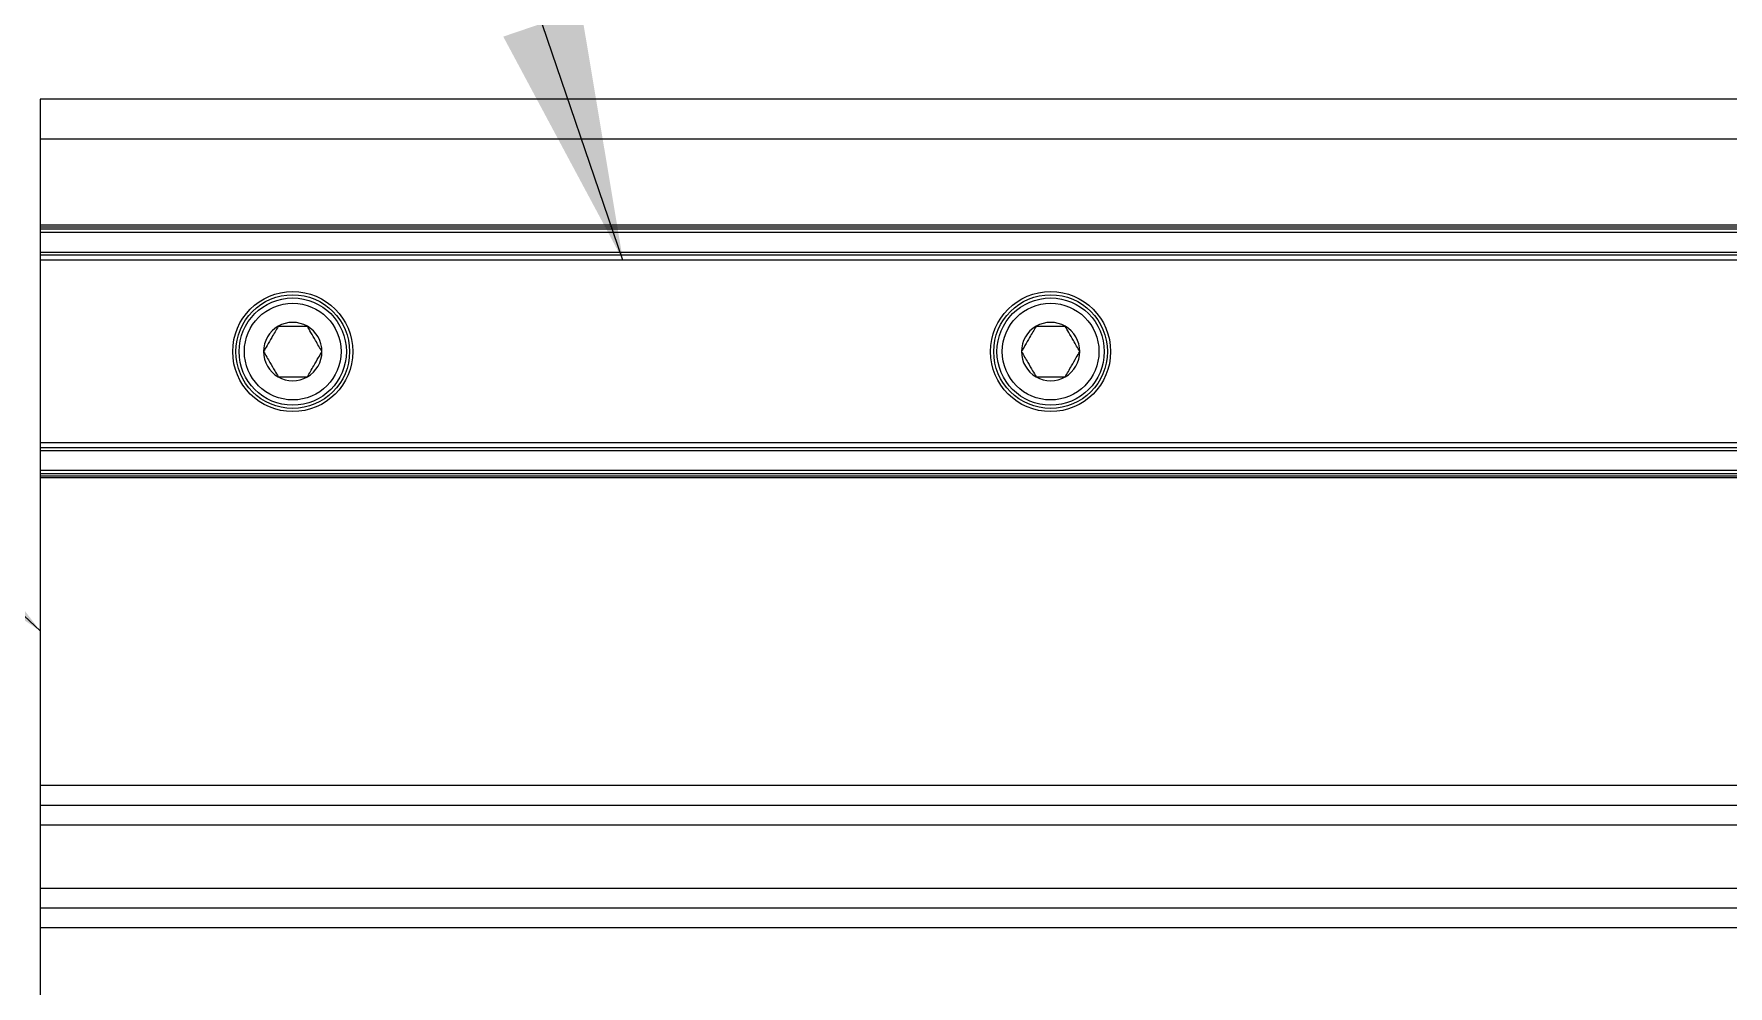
# Model space of a CAD drawing. Header units: millimetres. Extents: x 0 to 279, y 0 to 216.
# Drawn here: x 74.22 to 96.57, y 171.55 to 184.11 of the extents above; entities that cross this region are included whole.
import ezdxf

# ---------------------------------------------------------------- set-up
doc = ezdxf.new("R2010")
doc.units = ezdxf.units.MM
doc.layers.add('DIM', color=1, linetype='Continuous')
doc.dimstyles.new('SLDDIMSTYLE0', dxfattribs={"dimtxt": 0.18, "dimasz": 3.302, "dimexe": 0, "dimexo": 0.0625, "dimgap": 0, "dimtad": 0, "dimtih": 1, "dimtoh": 1, "dimdec": 0, "dimrnd": 1e-09, "dimzin": 0, "dimdsep": 46, "dimtxsty": 'Standard', "dimsah": 1, "dimcen": 0.09, "dimadec": 0, "dimazin": 0, "dimtfac": 3.302, "dimtdec": 0, "dimtofl": 0, "dimtmove": 0, "dimatfit": 3, "dimfxl": 0, "dimfrac": 2, "dimtolj": 1, "dimtzin": 0, "dimarcsym": 0})

msp = doc.modelspace()

# ---------------------------------------------------------------- linework, layer by layer
at = {"color": 7, "linetype": 'Continuous', "lineweight": 25}
for p, q in [((118.613, 183.254), (74.299, 183.254)), ((74.299, 183.254), (74.299, 182.726)), ((74.299, 182.726), (74.299, 181.588)), ((118.613, 181.588), (74.299, 181.588)), ((74.299, 181.588), (74.299, 181.563)), ((74.299, 181.563), (74.299, 181.536)), ((118.613, 181.536), (74.299, 181.536)), ((74.299, 181.536), (74.299, 181.491)), ((74.299, 181.491), (74.299, 181.229)), ((118.613, 181.229), (74.299, 181.229)), ((74.299, 181.229), (74.299, 181.193)), ((118.613, 181.193), (74.299, 181.193)), ((74.299, 181.193), (74.299, 181.127)), ((118.613, 181.127), (74.299, 181.127)), ((74.299, 181.127), (74.299, 178.715)), ((118.613, 178.715), (74.299, 178.715)), ((74.299, 178.715), (74.299, 178.649)), ((118.613, 178.649), (74.299, 178.649)), ((74.299, 178.649), (74.299, 178.613)), ((118.613, 178.613), (74.299, 178.613)), ((74.299, 178.613), (74.299, 178.351)), ((74.299, 178.351), (74.299, 178.306)), ((118.613, 178.306), (74.299, 178.306)), ((74.299, 178.306), (74.299, 178.279)), ((74.299, 178.279), (74.299, 178.254)), ((118.613, 178.254), (74.299, 178.254)), ((74.299, 178.254), (74.299, 174.193)), ((74.299, 174.193), (74.299, 173.931)), ((115.404, 173.931), (74.299, 173.931)), ((74.299, 173.931), (74.299, 173.672)), ((74.299, 173.672), (74.299, 172.837)), ((74.299, 172.837), (74.299, 172.578)), ((113.096, 172.578), (74.299, 172.578)), ((74.299, 172.578), (74.299, 172.316)), ((74.299, 172.316), (74.299, 171.254))]:
    msp.add_line(p, q, dxfattribs=at)
at = {"color": 8, "linetype": 'Continuous', "lineweight": 25}
for p, q in [((118.613, 182.726), (74.299, 182.726)), ((118.613, 181.563), (74.299, 181.563)), ((118.613, 181.491), (74.299, 181.491)), ((118.613, 178.351), (74.299, 178.351)), ((118.613, 178.279), (74.299, 178.279)), ((115.404, 174.193), (74.299, 174.193)), ((113.214, 173.672), (74.299, 173.672)), ((113.096, 172.837), (74.299, 172.837)), ((113.096, 172.316), (74.299, 172.316))]:
    msp.add_line(p, q, dxfattribs=at)
at = {"color": 7, "linetype": 'Continuous', "lineweight": 25}
for centre, radius in [((77.632, 179.921), 0.792), ((77.632, 179.921), 0.75), ((87.632, 179.921), 0.792), ((87.632, 179.921), 0.75), ((77.632, 179.921), 0.708), ((77.632, 179.921), 0.638), ((87.632, 179.921), 0.708), ((87.632, 179.921), 0.638)]:
    msp.add_circle(centre, radius, dxfattribs=at)
for centre, start, end in [((77.632, 179.921), 120, 180), ((77.632, 179.921), 60, 120), ((77.632, 179.921), 0, 60), ((87.632, 179.921), 120, 180), ((87.632, 179.921), 60, 120), ((87.632, 179.921), 0, 60), ((77.632, 179.921), 180, 240), ((77.632, 179.921), 300, 0), ((87.632, 179.921), 180, 240), ((87.632, 179.921), 300, 0), ((77.632, 179.921), 240, 300), ((87.632, 179.921), 240, 300)]:
    msp.add_arc(centre, 0.385, start, end, dxfattribs=at)
for points, knots in [([(77.44, 180.254), (77.412, 180.207), (77.365, 180.125), (77.297, 180.006), (77.262, 179.947), (77.247, 179.921)], [0, 0, 0, 0, 0.439122, 0.751371, 1, 1, 1, 1]), ([(77.825, 180.254), (77.803, 180.254), (77.741, 180.254), (77.628, 180.254), (77.518, 180.254), (77.459, 180.254), (77.44, 180.254)], [0, 0, 0, 0, 0.180942, 0.506293, 0.843975, 1, 1, 1, 1]), ([(78.017, 179.921), (77.99, 179.969), (77.942, 180.05), (77.874, 180.169), (77.84, 180.228), (77.825, 180.254)], [0, 0, 0, 0, 0.439122, 0.751371, 1, 1, 1, 1]), ([(87.44, 180.254), (87.412, 180.207), (87.365, 180.125), (87.297, 180.006), (87.262, 179.947), (87.247, 179.921)], [0, 0, 0, 0, 0.439122, 0.751371, 1, 1, 1, 1]), ([(87.825, 180.254), (87.803, 180.254), (87.741, 180.254), (87.628, 180.254), (87.518, 180.254), (87.459, 180.254), (87.44, 180.254)], [0, 0, 0, 0, 0.180942, 0.506293, 0.843975, 1, 1, 1, 1]), ([(88.017, 179.921), (87.99, 179.969), (87.942, 180.05), (87.874, 180.169), (87.84, 180.228), (87.825, 180.254)], [0, 0, 0, 0, 0.439122, 0.751371, 1, 1, 1, 1]), ([(77.247, 179.921), (77.275, 179.873), (77.322, 179.792), (77.391, 179.673), (77.425, 179.614), (77.44, 179.588)], [0, 0, 0, 0, 0.439122, 0.751371, 1, 1, 1, 1]), ([(77.825, 179.588), (77.852, 179.635), (77.899, 179.717), (77.968, 179.836), (78.002, 179.895), (78.017, 179.921)], [0, 0, 0, 0, 0.439122, 0.751371, 1, 1, 1, 1]), ([(87.247, 179.921), (87.275, 179.873), (87.322, 179.792), (87.391, 179.673), (87.425, 179.614), (87.44, 179.588)], [0, 0, 0, 0, 0.439122, 0.751371, 1, 1, 1, 1]), ([(87.825, 179.588), (87.852, 179.635), (87.899, 179.717), (87.968, 179.836), (88.002, 179.895), (88.017, 179.921)], [0, 0, 0, 0, 0.439122, 0.751371, 1, 1, 1, 1]), ([(77.44, 179.588), (77.459, 179.588), (77.518, 179.588), (77.628, 179.588), (77.741, 179.588), (77.803, 179.588), (77.825, 179.588)], [0, 0, 0, 0, 0.156025, 0.493707, 0.819058, 1, 1, 1, 1]), ([(87.44, 179.588), (87.459, 179.588), (87.518, 179.588), (87.628, 179.588), (87.741, 179.588), (87.803, 179.588), (87.825, 179.588)], [0, 0, 0, 0, 0.156025, 0.493707, 0.819058, 1, 1, 1, 1])]:
    msp.add_open_spline(points, degree=3, knots=knots, dxfattribs=at)

# ---------------------------------------------------------------- leaders
at = {"layer": 'DIM'}
for points in [[(81.989, 181.127), (78.287, 191.986)], [(74.299, 176.236), (67.373, 182.723)]]:
    msp.add_leader(points, dimstyle='SLDDIMSTYLE0', dxfattribs=at)

doc.saveas('drawing.dxf')
